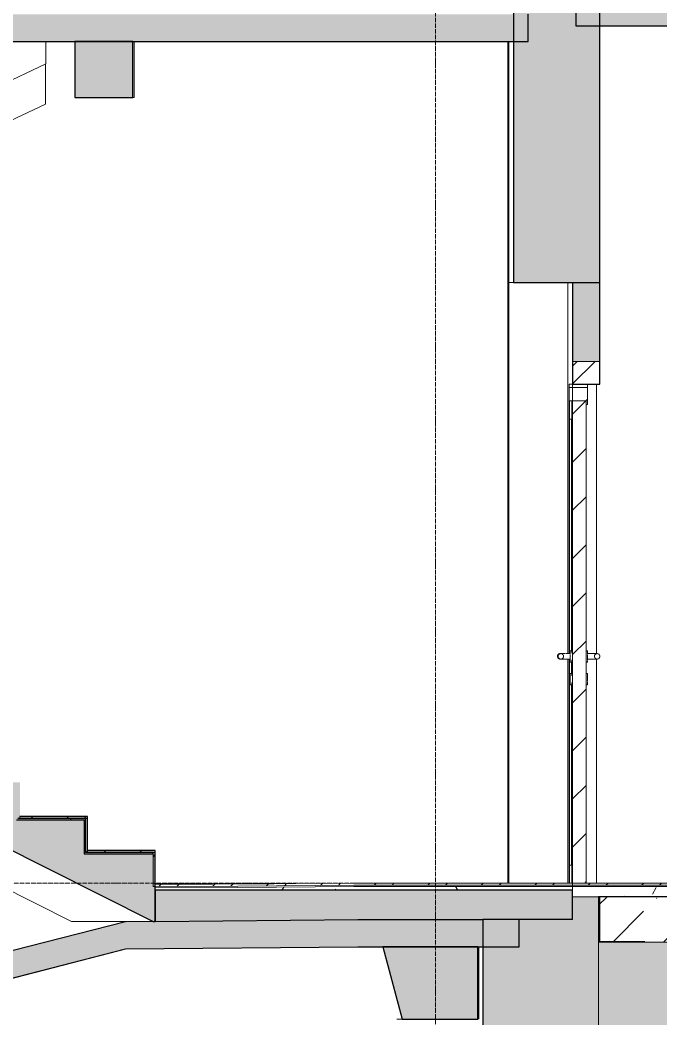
# Model space of a CAD drawing. Header units: millimetres. Extents: x -46915 to 9656, y -6969 to 19630.
# Drawn here: x -15087 to -12267, y -595 to 3806 of the extents above; entities that cross this region are included whole.
import ezdxf

# ---------------------------------------------------------------- set-up
doc = ezdxf.new("R2010")
doc.units = ezdxf.units.MM
doc.linetypes.add('ADSK_Линия сетки', pattern=[25, 20, -2.5, 0, -2.5])
doc.linetypes.add('ADSK_Сверху', pattern=[4.5, 3, -1.5])
for name, color, linetype, lineweight in [('Двери', 7, 'Continuous', 9), ('Каркас', 7, 'Continuous', 9), ('Лестницы', 7, 'Continuous', 9), ('Линии', 7, 'Continuous', 80), ('Оси', 7, 'Continuous', 9), ('Перекрытие', 7, 'Continuous', 9), ('Перекрытие штриховка', 7, 'Continuous', 9), ('Стены внутренние', 7, 'Continuous', 9), ('Стены наружные', 7, 'Continuous', 9), ('Стены несущие', 7, 'Continuous', 30), ('Стены штриховка', 7, 'Continuous', 9), ('Узлы', 7, 'Continuous', 9), ('Уровни', 7, 'Continuous', 9)]:
    doc.layers.add(name, color=color, linetype=linetype, lineweight=lineweight)
pattern_1 = [(45, (-19354.99, -180), (-106.066, 106.066), [])]
pattern_2 = [(0, (-19354.99, -180), (406.4, 101.6), [33.528, -271.272, 33.528, -271.272, -1625.6]), (0, (-19354.99, -180), (406.4, 101.6), [-609.6, 33.528, -576.072, 33.528, -271.272, -711.2]), (0, (-19354.99, -180), (406.4, 101.6), [-1524, 33.528, -169.672, 33.528, -474.472]), (120, (-19202.59, -129.2), (-291.1882, 301.1527), [33.528, -271.272, 33.528, -271.272, -1625.6]), (120, (-19202.59, -129.2), (-291.1882, 301.1527), [-609.6, 33.528, -576.072, 33.528, -271.272, -711.2]), (120, (-19202.59, -129.2), (-291.1882, 301.1527), [-1524, 33.528, -169.672, 33.528, -474.472]), (240, (-19151.79, 74), (-115.2118, -402.7527), [33.528, -271.272, 33.528, -271.272, -1625.6]), (240, (-19151.79, 74), (-115.2118, -402.7527), [-609.6, 33.528, -576.072, 33.528, -271.272, -711.2]), (240, (-19151.79, 74), (-115.2118, -402.7527), [-1524, 33.528, -169.672, 33.528, -474.472])]
pattern_3 = [(45, (-19354.99, -180), (-117.8655, 117.8655), []), (45, (-19276.41, -180), (-117.8655, 117.8655), [])]
pattern_4 = [(45, (-19355, -180), (-224.5064, 224.5064), []), (45, (-19130.48, -180), (-224.5064, 224.5064), [396.875, -79.375, 3.353, -76.022])]

# ---------------------------------------------------------------- blocks, each defined once
blk = doc.blocks.new('Балки подвала1 - Балки подвала-787333-Б')
at = {"layer": 'Каркас', "true_color": 0xc0c0c0}
for points in [[(-13069.6, -599), (-13069.6, -280), (-13488.4, -280), (-13402.9, -599), (-13291, -599)], [(-18672.7, -815), (-18626.7, -643), (-18920.5, -643), (-18874.5, -815)], [(-16056.2, -846), (-15854.5, -846), (-15800.1, -643), (-16110.6, -643)]]:
    blk.add_hatch(color=9, dxfattribs=at).paths.add_polyline_path(points)
at = {"layer": 'Каркас', "lineweight": 30}
for p, q in [((-13069.6, -280), (-13488.4, -280)), ((-13488.4, -280), (-13402.9, -599)), ((-13069.6, -599), (-13069.6, -280)), ((-13402.9, -599), (-13069.6, -599)), ((-18626.7, -643), (-18920.5, -643)), ((-18920.5, -643), (-18874.5, -815)), ((-18672.7, -815), (-18626.7, -643)), ((-15800.1, -643), (-16110.6, -643)), ((-16110.6, -643), (-16056.2, -846)), ((-15854.5, -846), (-15800.1, -643)), ((-18874.5, -815), (-18672.7, -815)), ((-16056.2, -846), (-15854.5, -846))]:
    blk.add_line(p, q, dxfattribs=at)
at = {"layer": 'Каркас'}
for p, q in [((-13426.7, -599), (-13402.9, -599)), ((-18897.7, -815), (-18874.5, -815)), ((-16079.4, -846), (-16056.2, -846))]:
    blk.add_line(p, q, dxfattribs=at)
blk = doc.blocks.new('ADSK_БалкаЖБ_Прямоугольная - 255_1х247мм-819971-Б')
at = {"layer": 'Каркас', "true_color": 0xc0c0c0}
blk.add_hatch(color=9, dxfattribs=at).paths.add_polyline_path([(-14845.8, 3464), (-14590.7, 3464), (-14590.7, 3711), (-14845.8, 3711)])
at = {"layer": 'Каркас', "lineweight": 30}
for p, q in [((-14590.7, 3711), (-14845.8, 3711)), ((-14845.8, 3711), (-14845.8, 3464)), ((-14590.7, 3464), (-14590.7, 3711)), ((-14845.8, 3464), (-14590.7, 3464))]:
    blk.add_line(p, q, dxfattribs=at)
at = {"layer": 'Каркас'}
for p, q in [((-14584.8, 3711), (-14584.8, 3464)), ((-14584.8, 3464), (-14590.7, 3464))]:
    blk.add_line(p, q, dxfattribs=at)
blk = doc.blocks.new('AC_Дверь_Двупольная - Д-14л 1700х2200h-2935249-Б')
at = {"layer": 'Двери', "lineweight": 5}
h = blk.add_hatch(dxfattribs=at)
h.set_pattern_fill('FP_5', color=256, style=0, pattern_type=2)
h.set_pattern_definition(pattern_1)
h.paths.add_polyline_path([(-12586.9, 2110), (-12586.9, 2185), (-12651.9, 2185), (-12651.9, 2126), (-12591.9, 2126), (-12591.9, 2110)])
h = blk.add_hatch(dxfattribs=at)
h.set_pattern_fill('FP_5', color=256, style=0, pattern_type=2)
h.set_pattern_definition(pattern_1)
h.paths.add_polyline_path([(-12651.9, 0), (-12591.9, 0), (-12591.9, 2126), (-12651.9, 2126), (-12651.9, 83.6)])
h = blk.add_hatch(dxfattribs=at)
h.set_pattern_fill('FP_6', color=256, style=0, pattern_type=2)
h.set_pattern_definition([(269.634, (-12639.368, 442.3), (-8.516791, -1777.999872), [266.705, -2400.348]), (269.634, (-12639.198, 388.96), (-8.516791, -1777.999872), [160.023, -2507.03]), (269.634, (-12640.22, 388.96), (-8.516791, -1777.999872), [160.023, -2507.03])])
h.paths.add_polyline_path([(-12657.3, 1025), (-12656.4, 1025), (-12657.3, 1072)])
at = {"layer": 'Двери'}
for p, q in [((-12651.9, 2200), (-12666.7, 2200)), ((-12666.7, 2200), (-12666.7, 1012)), ((-12651.9, 2185), (-12666.6, 2185)), ((-12666.6, 2185), (-12666.6, 1012)), ((-12666.6, 1012), (-12666.6, 2185)), ((-12666.6, 2185), (-12651.9, 2185)), ((-12655.6, 2126), (-12666, 2126)), ((-12666, 2126), (-12666, 1012)), ((-12666, 1012), (-12666, 2126)), ((-12666, 2126), (-12651.9, 2126)), ((-12651.9, 2126), (-12655.6, 2126)), ((-12655.6, 2126), (-12655.6, 1024.9)), ((-12655.6, 1024.9), (-12655.6, 2126)), ((-12665.3, 1012), (-12665.3, 2046)), ((-12665.3, 2046), (-12656.4, 2046)), ((-12657.3, 2046), (-12657.3, 1025)), ((-12656.4, 2046), (-12656.4, 1025)), ((-12654.8, 1014.7), (-12654.8, 2046)), ((-12654.8, 2046), (-12651.9, 2046)), ((-12651.9, 2046), (-12651.9, 80)), ((-12666.7, 988), (-12666.7, 0)), ((-12666.6, 988), (-12666.6, 0)), ((-12666.6, 0), (-12666.6, 988)), ((-12666, 988), (-12666, 0)), ((-12666, 0), (-12666, 988)), ((-12665.3, 80), (-12665.3, 988)), ((-12657.3, 975), (-12657.3, 925)), ((-12656.4, 975), (-12656.4, 925)), ((-12655.6, 975), (-12655.6, 924.9)), ((-12655.6, 924.9), (-12655.6, 975)), ((-12654.8, 914.7), (-12654.8, 985.3)), ((-12654.8, 80), (-12654.8, 885.3)), ((-12657.3, 874.4), (-12657.3, 80)), ((-12656.4, 874.4), (-12656.4, 80)), ((-12655.6, 874.4), (-12655.6, 0)), ((-12655.6, 0), (-12655.6, 874.4)), ((-12656.4, 80), (-12665.3, 80)), ((-12651.9, 80), (-12654.8, 80))]:
    blk.add_line(p, q, dxfattribs=at)
at = {"layer": 'Двери', "lineweight": 15}
for p, q in [((-12586.9, 2200), (-12651.9, 2200)), ((-12651.9, 2200), (-12651.9, 2185)), ((-12651.9, 2185), (-12651.9, 2126)), ((-12586.9, 2185), (-12651.9, 2185)), ((-12651.9, 2185), (-12586.9, 2185)), ((-12586.9, 2185), (-12586.9, 2200)), ((-12586.9, 2110), (-12586.9, 2185)), ((-12591.9, 2126), (-12651.9, 2126)), ((-12651.9, 2126), (-12651.9, 0)), ((-12651.9, 2126), (-12591.9, 2126)), ((-12591.9, 0), (-12591.9, 2126)), ((-12591.9, 2126), (-12591.9, 2110)), ((-12591.9, 2110), (-12586.9, 2110)), ((-12651.9, 0), (-12591.9, 0))]:
    blk.add_line(p, q, dxfattribs=at)
at = {"layer": 'Двери', "linetype": 'ADSK_Сверху', "lineweight": 5}
for p, q in [((-12651.9, 1025), (-12663, 1025)), ((-12587, 1025), (-12591.9, 1025)), ((-12707.3, 988), (-12706.4, 988)), ((-12703.9, 1012), (-12704.8, 1012)), ((-12704.8, 988), (-12703.9, 988)), ((-12663, 1012), (-12685, 1012)), ((-12685, 988), (-12663, 988)), ((-12663, 975), (-12651.9, 975)), ((-12591.9, 975), (-12587, 975)), ((-12565, 1012), (-12586.8, 1012)), ((-12586.8, 988), (-12565, 988)), ((-12564.6, 988), (-12563.8, 988)), ((-12546.4, 1012), (-12547.3, 1012)), ((-12547.3, 988), (-12546.4, 988)), ((-12543.9, 1012), (-12544.8, 1012)), ((-12544.8, 988), (-12543.9, 988)), ((-12651.9, 925), (-12663, 925)), ((-12587, 925), (-12591.9, 925)), ((-12663, 875), (-12651.9, 875)), ((-12591.9, 875), (-12587, 875))]:
    blk.add_line(p, q, dxfattribs=at)
at = {"layer": 'Двери', "linetype": 'ADSK_Сверху', "lineweight": 5, "flags": 128}
for points in [[(-12716.8, 1000), (-12716.8, 1000.5), (-12716.8, 1001), (-12716.8, 1001.4), (-12716.7, 1001.9), (-12716.6, 1002.4), (-12716.5, 1002.9), (-12716.4, 1003.3), (-12716.2, 1003.8), (-12716.1, 1004.2), (-12715.9, 1004.7), (-12715.7, 1005.1), (-12715.5, 1005.5), (-12715.3, 1006), (-12715, 1006.4), (-12714.7, 1006.8), (-12714.5, 1007.2), (-12714.2, 1007.5), (-12713.9, 1007.9), (-12713.5, 1008.3), (-12713.2, 1008.6), (-12712.8, 1008.9), (-12712.5, 1009.2), (-12712.1, 1009.5), (-12711.7, 1009.8), (-12711.3, 1010.1), (-12710.9, 1010.3), (-12710.5, 1010.6), (-12710.1, 1010.8), (-12709.6, 1011), (-12709.2, 1011.2), (-12708.7, 1011.3), (-12708.3, 1011.5), (-12707.8, 1011.6), (-12707.3, 1011.7), (-12706.9, 1011.8)], [(-12704.8, 988), (-12705.3, 988), (-12705.8, 988), (-12706.3, 988.1), (-12706.7, 988.2), (-12707.2, 988.2), (-12707.7, 988.3), (-12708.2, 988.5), (-12708.6, 988.6), (-12709.1, 988.8), (-12709.5, 988.9), (-12709.9, 989.1), (-12710.4, 989.4), (-12710.8, 989.6), (-12711.2, 989.8), (-12711.6, 990.1), (-12712, 990.4), (-12712.4, 990.7), (-12712.7, 991), (-12713.1, 991.3), (-12713.4, 991.6), (-12713.8, 992), (-12714.1, 992.4), (-12714.4, 992.7), (-12714.7, 993.1), (-12714.9, 993.5), (-12715.2, 993.9), (-12715.4, 994.3), (-12715.6, 994.8), (-12715.8, 995.2), (-12716, 995.7), (-12716.2, 996.1), (-12716.3, 996.6), (-12716.5, 997), (-12716.6, 997.5), (-12716.7, 998), (-12716.7, 998.4), (-12716.8, 998.9), (-12716.8, 999.4), (-12716.8, 999.9), (-12716.8, 1000)], [(-12706.4, 988), (-12706.3, 988), (-12706.3, 988), (-12706.2, 988), (-12706.1, 988), (-12705.9, 988), (-12705.8, 988), (-12705.5, 988), (-12705.3, 988), (-12705, 988), (-12704.7, 988)], [(-12704.7, 988), (-12704.8, 988), (-12704.8, 988), (-12704.8, 988)], [(-12686.2, 1012), (-12687, 1012), (-12687.8, 1012), (-12688.6, 1012), (-12689.4, 1012), (-12690.2, 1012), (-12690.9, 1012), (-12691.7, 1012), (-12692.5, 1012), (-12693.2, 1012), (-12694, 1012), (-12694.7, 1012), (-12695.4, 1012), (-12696.1, 1012), (-12696.8, 1012), (-12697.5, 1012), (-12698.2, 1012), (-12698.8, 1012), (-12699.4, 1012), (-12700, 1012), (-12700.6, 1012), (-12701.1, 1012), (-12701.7, 1012), (-12702.2, 1012), (-12702.6, 1012), (-12703.1, 1012)], [(-12702.9, 1012), (-12702.6, 1012), (-12702.2, 1012), (-12701.8, 1012), (-12701.3, 1012), (-12700.9, 1012), (-12700.4, 1012), (-12699.9, 1012), (-12699.3, 1012), (-12698.8, 1012), (-12698.2, 1012), (-12697.6, 1012), (-12697, 1012), (-12696.3, 1012), (-12695.6, 1012), (-12695, 1012), (-12694.3, 1012), (-12693.6, 1012), (-12692.8, 1012), (-12692.1, 1012), (-12691.3, 1012), (-12690.6, 1012), (-12689.8, 1012), (-12689, 1012), (-12688.2, 1012), (-12687.4, 1012), (-12686.7, 1012), (-12685.9, 1012), (-12685.1, 1012), (-12685, 1012)], [(-12685, 988), (-12685.8, 988), (-12686.6, 988), (-12687.4, 988), (-12688.2, 988), (-12689, 988), (-12689.8, 988), (-12690.5, 988), (-12691.3, 988), (-12692.1, 988), (-12692.8, 988), (-12693.5, 988), (-12694.2, 988), (-12694.9, 988), (-12695.6, 988), (-12696.3, 988), (-12696.9, 988), (-12697.6, 988), (-12698.2, 988), (-12698.8, 988), (-12699.3, 988), (-12699.9, 988), (-12700.4, 988), (-12700.9, 988), (-12701.3, 988), (-12701.8, 988), (-12702.2, 988), (-12702.6, 988), (-12702.9, 988)], [(-12702.3, 988), (-12701.8, 988), (-12701.3, 988), (-12700.7, 988), (-12700.2, 988), (-12699.6, 988), (-12699, 988), (-12698.3, 988), (-12697.7, 988), (-12697, 988), (-12696.3, 988), (-12695.6, 988), (-12694.9, 988), (-12694.2, 988), (-12693.4, 988), (-12692.7, 988), (-12691.9, 988), (-12691.1, 988), (-12690.4, 988), (-12689.6, 988), (-12688.8, 988), (-12688, 988), (-12687.2, 988), (-12686.4, 988), (-12686.2, 988)], [(-12565, 1012), (-12564.2, 1012), (-12563.4, 1012), (-12562.6, 1012), (-12561.8, 1012), (-12561.1, 1012), (-12560.3, 1012), (-12559.5, 1012), (-12558.7, 1012), (-12558, 1012), (-12557.2, 1012), (-12556.5, 1012), (-12555.8, 1012), (-12555.1, 1012), (-12554.4, 1012), (-12553.7, 1012), (-12553.1, 1012), (-12552.4, 1012), (-12551.8, 1012), (-12551.2, 1012), (-12550.6, 1012), (-12550.1, 1012), (-12549.6, 1012), (-12549, 1012), (-12548.6, 1012), (-12548.1, 1012), (-12547.7, 1012), (-12547.3, 1012), (-12546.9, 1012), (-12546.6, 1012), (-12546.3, 1012), (-12546, 1012), (-12545.7, 1012), (-12545.5, 1012), (-12545.3, 1012), (-12545.2, 1012), (-12545, 1012), (-12544.9, 1012), (-12544.9, 1012), (-12544.8, 1012), (-12544.8, 1012)], [(-12544.8, 988), (-12544.9, 988), (-12544.9, 988), (-12545, 988), (-12545.1, 988), (-12545.3, 988), (-12545.5, 988), (-12545.7, 988), (-12545.9, 988), (-12546.2, 988), (-12546.5, 988), (-12546.8, 988), (-12547.2, 988), (-12547.6, 988), (-12548, 988), (-12548.4, 988), (-12548.9, 988), (-12549.4, 988), (-12549.9, 988), (-12550.5, 988), (-12551, 988), (-12551.6, 988), (-12552.2, 988), (-12552.9, 988), (-12553.5, 988), (-12554.2, 988), (-12554.9, 988), (-12555.6, 988), (-12556.3, 988), (-12557, 988), (-12557.8, 988), (-12558.5, 988), (-12559.3, 988), (-12560.1, 988), (-12560.8, 988), (-12561.6, 988), (-12562.4, 988), (-12563.2, 988), (-12564, 988), (-12564.8, 988), (-12565, 988)], [(-12546.4, 1012), (-12546.4, 1012), (-12546.4, 1012), (-12546.5, 1012), (-12546.6, 1012), (-12546.8, 1012), (-12546.9, 1012), (-12547.2, 1012), (-12547.4, 1012), (-12547.7, 1012), (-12548, 1012), (-12548.3, 1012), (-12548.6, 1012), (-12549, 1012), (-12549.4, 1012), (-12549.9, 1012), (-12550.3, 1012), (-12550.8, 1012), (-12551.3, 1012), (-12551.9, 1012), (-12552.4, 1012), (-12553, 1012), (-12553.6, 1012), (-12554.3, 1012), (-12554.9, 1012), (-12555.6, 1012), (-12556.3, 1012), (-12556.9, 1012), (-12557.7, 1012), (-12558.4, 1012), (-12559.1, 1012), (-12559.9, 1012), (-12560.6, 1012), (-12561.4, 1012), (-12562.2, 1012), (-12563, 1012), (-12563.8, 1012), (-12564.6, 1012)], [(-12558.4, 988), (-12557.7, 988), (-12557, 988), (-12556.3, 988), (-12555.6, 988), (-12554.9, 988), (-12554.3, 988), (-12553.7, 988), (-12553, 988), (-12552.5, 988), (-12551.9, 988), (-12551.4, 988), (-12550.8, 988), (-12550.3, 988), (-12549.9, 988), (-12549.4, 988), (-12549, 988), (-12548.6, 988), (-12548.3, 988), (-12548, 988), (-12547.7, 988), (-12547.4, 988), (-12547.2, 988), (-12547, 988), (-12546.8, 988), (-12546.6, 988), (-12546.5, 988), (-12546.4, 988), (-12546.4, 988), (-12546.4, 988)], [(-12546.4, 1012), (-12545.9, 1012), (-12545.4, 1012), (-12544.9, 1011.9)], [(-12544.8, 988.1), (-12545.3, 988), (-12545.8, 988), (-12546.2, 988), (-12546.4, 988)]]:
    blk.add_lwpolyline(points, dxfattribs=at)
at = {"layer": 'Двери', "linetype": 'ADSK_Сверху', "lineweight": 5}
for centre, major_axis, ratio, start_param, end_param in [((-12664.2, 1000), (0, 25), 0.009587, 0.261799, 1.047198), ((-12664.2, 1000), (0, 25), 0.009587, 5.235988, 6.283185), ((-12663, 1000), (0, 25), 0.009587, 0.261799, 1.047198), ((-12663, 1000), (0, 25), 0.009587, 4.712389, 6.283185), ((-12587, 1000), (0, 25), 0.009587, 4.712389, 6.283185), ((-12707.3, 1000), (0, 12), 0.999954, 0, 1.570796), ((-12707.3, 1000), (0, 12), 0.999954, 1.570796, 3.141593), ((-12703.9, 1000), (0, 12), 0.999954, 4.712389, 7.853982), ((-12703.9, 1000), (0, 12), 0.999954, 1.570796, 4.712389), ((-12664.2, 1000), (0, 25), 0.009587, 2.094395, 2.879793), ((-12664.2, 1000), (0, 25), 0.009587, 3.141593, 4.18879), ((-12663, 1000), (0, 25), 0.009587, 2.094395, 2.879793), ((-12663, 1000), (0, 12), 0.009587, 4.712389, 6.283185), ((-12663, 1000), (0, 12), 0.009587, 3.141593, 4.712389), ((-12663, 1000), (0, 25), 0.009587, 3.141593, 4.712389), ((-12587, 1000), (0, 25), 0.009587, 3.141593, 4.712389), ((-12543.9, 1000), (0, 12), 0.999954, 4.712389, 7.853982), ((-12543.9, 1000), (0, 12), 0.999954, 1.570796, 4.712389), ((-12547.3, 1000), (0, 12), 0.999954, 0, 0.191121), ((-12547.3, 1000), (0, 12), 0.999954, 2.960079, 3.141593), ((-12664.2, 900), (0, 25), 0.009587, 0.261799, 1.570796), ((-12664.2, 900), (0, 25), 0.009587, 4.712389, 6.283185), ((-12663, 900), (0, 25), 0.009587, 0.261799, 1.308997), ((-12663, 900), (0, 25), 0.009587, 4.712389, 6.283185), ((-12587, 900), (0, 25), 0.009587, 4.712389, 6.283185), ((-12664.2, 900), (0, 25), 0.009587, 1.570796, 2.879793), ((-12664.2, 900), (0, 25), 0.009587, 3.141593, 4.712389), ((-12663, 900), (0, 25), 0.009587, 1.832596, 2.879793), ((-12663, 900), (0, 25), 0.009587, 3.141593, 4.712389), ((-12587, 900), (0, 25), 0.009587, 3.141593, 4.712389)]:
    blk.add_ellipse(centre, major_axis=major_axis, ratio=ratio, start_param=start_param, end_param=end_param, dxfattribs=at)

msp = doc.modelspace()

# ---------------------------------------------------------------- hatches: boundary and pattern name
at = {"layer": 'Лестницы', "true_color": 0xc0c0c0}
msp.add_hatch(color=9, dxfattribs=at).paths.add_polyline_path([(-14491, -169), (-14491, 144), (-14789.2, 144), (-14789.2, 294), (-15087.4, 294), (-15087.4, 444), (-15385.6, 444), (-15385.6, 594), (-15683.8, 594), (-15683.8, 744), (-15982, 744), (-15982, 894), (-16280.3, 894), (-16280.3, 1044), (-16578.5, 1044), (-16578.5, 1194), (-16876.7, 1194), (-16876.7, 1344), (-17174.9, 1344), (-17174.9, 1494), (-17473.1, 1494), (-17473.1, 1644), (-17771.3, 1644), (-17771.3, 1794), (-18069.5, 1794), (-18069.5, 1944), (-18367.7, 1944), (-18367.7, 1776.1), (-14500.8, -169)])
at = {"layer": 'Лестницы', "lineweight": 5}
h = msp.add_hatch(dxfattribs=at)
h.set_pattern_fill('FP_9', color=256, style=0, pattern_type=2)
h.set_pattern_definition(pattern_2)
h.paths.add_polyline_path([(-14805.2, 129), (-14501, 129), (-14501, 135), (-14799.2, 135), (-14799.2, 285), (-15097.4, 285), (-15097.4, 435), (-15395.6, 435), (-15395.6, 585), (-15693.8, 585), (-15693.8, 735), (-15992, 735), (-15992, 885), (-16290.3, 885), (-16290.3, 1035), (-16588.5, 1035), (-16588.5, 1185), (-16886.7, 1185), (-16886.7, 1335), (-17184.9, 1335), (-17184.9, 1485), (-17483.1, 1485), (-17483.1, 1635), (-17781.3, 1635), (-17781.3, 1785), (-18079.5, 1785), (-18079.5, 1935), (-18386.7, 1935), (-18386.7, 1929), (-18085.5, 1929), (-18085.5, 1779), (-17787.3, 1779), (-17787.3, 1629), (-17489.1, 1629), (-17489.1, 1479), (-17190.9, 1479), (-17190.9, 1329), (-16892.7, 1329), (-16892.7, 1179), (-16594.5, 1179), (-16594.5, 1029), (-16296.3, 1029), (-16296.3, 879), (-15998, 879), (-15998, 729), (-15699.8, 729), (-15699.8, 579), (-15401.6, 577.8), (-15401.6, 429), (-15103.4, 429), (-15103.4, 279), (-14805.2, 279), (-14805.2, 182.5)])
h = msp.add_hatch(dxfattribs=at)
h.set_pattern_fill('FP_4', color=256, style=0, pattern_type=2)
h.set_pattern_definition(pattern_3)
h.paths.add_polyline_path([(-15087.4, 285), (-14789.2, 285), (-14789.2, 294), (-15087.4, 294)])
h = msp.add_hatch(dxfattribs=at)
h.set_pattern_fill('FP_4', color=256, style=0, pattern_type=2)
h.set_pattern_definition(pattern_3)
h.paths.add_polyline_path([(-14799.2, 135), (-14789.2, 135), (-14789.2, 285), (-14799.2, 285), (-14799.2, 182.5)])
h = msp.add_hatch(dxfattribs=at)
h.set_pattern_fill('FP_4', color=256, style=0, pattern_type=2)
h.set_pattern_definition(pattern_3)
h.paths.add_polyline_path([(-14491, 135), (-14491, 144), (-14789.2, 144), (-14789.2, 135)])
h = msp.add_hatch(dxfattribs=at)
h.set_pattern_fill('FP_4', color=256, style=0, pattern_type=2)
h.set_pattern_definition(pattern_3)
h.paths.add_polyline_path([(-14501, -15), (-14491, -15), (-14491, 135), (-14501, 135)])
at = {"layer": 'Перекрытие', "true_color": 0xc0c0c0}
for points in [[(-575.6, 3780), (-575.6, 3900), (-12638.2, 3900), (-12638.2, 3780), (-1959.6, 3780)], [(-15193.6, 3711), (-12848.5, 3711), (-12848.5, 3831), (-15193.6, 3831), (-15193.6, 3740.7)], [(-14491, -168.7), (-13597.6, -160), (-12651.9, -160), (-12651.9, -31), (-14491, -31)], [(-15791.8, -590), (-14622, -290), (-13598.4, -280), (-12887.9, -280), (-12887.9, -160), (-13668.7, -160.7), (-14622, -170), (-15791.8, -470)]]:
    msp.add_hatch(color=9, dxfattribs=at).paths.add_polyline_path(points)
at = {"layer": 'Перекрытие', "lineweight": 5}
h = msp.add_hatch(dxfattribs=at)
h.set_pattern_fill('FP_4', color=256, style=0, pattern_type=2)
h.set_pattern_definition(pattern_3)
h.paths.add_polyline_path([(-14491, -15), (-13616.7, -9), (-12651.9, -9), (-12651.9, 0), (-13668.7, -0.4), (-14491, -6)])
h = msp.add_hatch(dxfattribs=at)
h.set_pattern_fill('FP_4', color=256, style=0, pattern_type=2)
h.set_pattern_definition(pattern_3)
h.paths.add_polyline_path([(-8915.8, -9), (-8903.8, -9), (-8903.8, 0), (-12651.9, 0), (-12651.9, -9), (-8947.3, -9)])
h = msp.add_hatch(dxfattribs=at)
h.set_pattern_fill('FP_9', color=256, style=0, pattern_type=2)
h.set_pattern_definition(pattern_2)
h.paths.add_polyline_path([(-13668.7, -31), (-12651.9, -31), (-12651.9, -15), (-13668.7, -15.4), (-14491, -21), (-14491, -31), (-14046.4, -31)])
h = msp.add_hatch(dxfattribs=at)
h.set_pattern_fill('FP_9', color=256, style=0, pattern_type=2)
h.set_pattern_definition(pattern_2)
h.paths.add_polyline_path([(-12651.9, -60), (-8903.8, -60), (-8903.8, -15), (-12651.9, -15.2)])
h = msp.add_hatch(dxfattribs=at)
h.set_pattern_fill('FP_48', color=256, style=0, pattern_type=2)
h.set_pattern_definition(pattern_4)
h.paths.add_polyline_path([(-1743.3, -260), (-676, -260), (-676, -60), (-12537.3, -60), (-12537.3, -260), (-3470.5, -260)])
at = {"layer": 'Перекрытие штриховка', "lineweight": 5}
h = msp.add_hatch(dxfattribs=at)
h.set_pattern_fill('FP_13', color=256, style=0, pattern_type=2)
h.set_pattern_definition([(90.176, (0.1, -42), (-599.997, -1.843), []), (180.176, (0.1288, -41.979), (0.0033298, -1.083994886), [])])
h.paths.add_polyline_path([(-15557.3, -6), (-15184.7, -6), (-15187, -4.8), (-15572.7, -6)])
h.paths.add_polyline_path([(-14491, -6), (-13668.7, -0.2), (-14491, -3.5)])
at = {"layer": 'Стены внутренние', "true_color": 0xc0c0c0}
for points in [[(-12531.9, 2648), (-12531.9, 3900), (-12911.9, 3900), (-12911.9, 2648), (-12535.6, 2648)], [(-13029.7, -4166.5), (-12537.7, -4166.5), (-12537.3, -160), (-13047.3, -160), (-13047.3, -4166.5)]]:
    msp.add_hatch(color=9, dxfattribs=at).paths.add_polyline_path(points)
h = msp.add_hatch(color=9, dxfattribs=at)
h.paths.add_polyline_path([(-12537.3, -260), (-12531.9, -260), (-12531.9, -60), (-12651.9, -60), (-12651.9, -160), (-12537.3, -160), (-12537.3, -212.9)])
h.paths.add_polyline_path([(-12531.9, 2300), (-12531.9, 2648), (-12651.9, 2648), (-12651.9, 2300), (-12535.6, 2300)])
at = {"layer": 'Стены внутренние', "lineweight": 5}
h = msp.add_hatch(dxfattribs=at)
h.set_pattern_fill('FP_4', color=256, style=0, pattern_type=2)
h.set_pattern_definition(pattern_3)
h.paths.add_polyline_path([(-12651.9, 2200), (-12531.9, 2200), (-12531.9, 2300), (-12651.9, 2300)])
at = {"layer": 'Стены наружные', "lineweight": 5}
h = msp.add_hatch(dxfattribs=at)
h.set_pattern_fill('FP_48', color=256, style=0, pattern_type=2)
h.set_pattern_definition(pattern_4)
h.paths.add_polyline_path([(-12333.6, -260), (-12333.6, -259), (-12533.6, -260)])
at = {"layer": 'Узлы', "lineweight": 5}
h = msp.add_hatch(dxfattribs=at)
h.set_pattern_fill('FP_51', color=256, style=0, pattern_type=2)
h.set_pattern_definition([(0, (-19355, -180), (635, 635), [635, -635]), (0, (-19355, 58.1), (635, 635), [635, -635]), (0, (-19355, 296.25), (635, 635), [635, -635]), (90, (-19275.6, 375.6), (-635, 635), [635, -635]), (90, (-19037.5, 375.6), (-635, 635), [635, -635]), (90, (-18799.36, 375.6), (-635, 635), [635, -635])])
h.paths.add_polyline_path([(-45774.3, -4166.5), (-21035.8, -4166.5), (-21035.8, -634.4), (-35004, -859.5), (-45774.3, -748.1), (-45774.3, -3645.6)])
h.paths.add_polyline_path([(-20089.8, -4166.5), (-13047.7, -4166.5), (-13047.7, -2915), (-20265.8, -2915), (-20265.8, -4166.5)])
h.paths.add_polyline_path([(2572.9, -4166.5), (2572.9, -770.3), (1723.4, -781.1), (279.7, -718.5), (-150.2, -712), (-150.2, -4166.5), (-79.1, -4166.5)])
h.paths.add_polyline_path([(-700.4, -4166.5), (-660.2, -4166.5), (-660.2, -700), (-1743.3, -700), (-1743.3, -550), (-1643.3, -550), (-1643.3, -260), (-12537.7, -260), (-12537.7, -4166.5), (-3470.5, -4166.5)])

# ---------------------------------------------------------------- linework, layer by layer
at = {"layer": 'Лестницы'}
for p, q in [((-14974, 3612.5), (-14974, 3711)), ((-15272.9, 3470.1), (-14974, 3612.5)), ((-14974.6, 3612.2), (-14974.6, 3435.2)), ((-14974.6, 3435.2), (-18105.1, 1944)), ((-14860.6, -169), (-18371.3, 1597)), ((-18370.7, 1597), (-14860, -169)), ((-14860, -169), (-14860.6, -169)), ((-14519.7, -169), (-14860, -169))]:
    msp.add_line(p, q, dxfattribs=at)
at = {"layer": 'Лестницы', "lineweight": 30}
for p, q in [((-18367.7, 1776.1), (-14500.8, -169)), ((-15103.4, 279), (-14805.2, 279)), ((-14799.2, 285), (-15097.4, 285)), ((-14789.2, 294), (-15087.4, 294)), ((-14805.2, 279), (-14805.2, 129)), ((-14799.2, 135), (-14799.2, 285)), ((-14789.2, 144), (-14789.2, 294)), ((-14501, 135), (-14799.2, 135)), ((-14491, 144), (-14789.2, 144)), ((-14501, 129), (-14501, 135)), ((-14491, -169), (-14491, 144)), ((-14805.2, 129), (-14501, 129)), ((-14500.8, -169), (-14491, -169))]:
    msp.add_line(p, q, dxfattribs=at)
at = {"layer": 'Лестницы', "lineweight": 15}
for p, q in [((-14789.2, 294), (-15087.4, 294)), ((-15087.4, 294), (-15087.4, 285)), ((-15087.4, 285), (-14789.2, 285)), ((-14789.2, 285), (-14799.2, 285)), ((-14799.2, 285), (-14799.2, 135)), ((-14789.2, 285), (-14789.2, 294)), ((-14789.2, 135), (-14789.2, 285)), ((-14799.2, 135), (-14789.2, 135)), ((-14491, 144), (-14789.2, 144)), ((-14789.2, 144), (-14789.2, 135)), ((-14789.2, 135), (-14491, 135)), ((-14491, 135), (-14501, 135)), ((-14501, 135), (-14501, -15)), ((-14491, 135), (-14491, 144)), ((-14491, -15), (-14491, 135)), ((-14501, -15), (-14491, -15))]:
    msp.add_line(p, q, dxfattribs=at)
at = {"layer": 'Линии', "lineweight": 15}
for p, q in [((-1643.3, -260), (-12537.7, -260)), ((-12537.7, -260), (-12537.7, -4166.5))]:
    msp.add_line(p, q, dxfattribs=at)
at = {"layer": 'Оси', "linetype": 'ADSK_Линия сетки'}
msp.add_line((-13256.8, -6169), (-13256.8, 15900), dxfattribs=at)
at = {"layer": 'Перекрытие', "lineweight": 30}
for p, q in [((-12638.2, 3900), (-12638.2, 3780)), ((-12848.5, 3711), (-12848.5, 3831)), ((-12638.2, 3780), (-575.6, 3780)), ((-15193.6, 3711), (-12848.5, 3711)), ((-12651.9, -31), (-14491, -31)), ((-14491, -31), (-14491, -168.7)), ((-12651.9, -160), (-12651.9, -31)), ((-676, -60), (-12537.3, -60)), ((-12537.3, -60), (-12537.3, -260)), ((-14622, -170), (-15791.8, -470)), ((-14496.2, -168.8), (-14622, -170)), ((-14491, -168.7), (-13597.6, -160)), ((-13598.4, -160), (-13047.3, -160)), ((-12887.9, -280), (-12887.9, -160)), ((-15791.8, -590), (-14622, -290)), ((-14622, -290), (-13598.4, -280)), ((-13598.4, -280), (-12887.9, -280))]:
    msp.add_line(p, q, dxfattribs=at)
at = {"layer": 'Перекрытие'}
for p, q in [((-14491, -2.7), (-13616.7, 0)), ((-14126.9, -12.5), (-14491, -15)), ((-13616.7, -9), (-14126.9, -12.5)), ((-4143.8, -9), (-13616.7, -9)), ((-14615.9, -290), (-14622, -290))]:
    msp.add_line(p, q, dxfattribs=at)
at = {"layer": 'Перекрытие', "lineweight": 15}
for p, q in [((-13616.7, 0), (-14126.9, -3.5)), ((-8915.8, 0), (-13616.7, 0)), ((-12651.9, -31), (-12651.9, 0)), ((-14126.9, -3.5), (-14491, -6)), ((-14491, -6), (-14491, -31)), ((-14126.8, -18.5), (-14491, -21)), ((-13616.7, -15), (-14126.8, -18.5)), ((-4143.8, -15), (-13616.7, -15))]:
    msp.add_line(p, q, dxfattribs=at)
at = {"layer": 'Стены внутренние', "lineweight": 30}
for p, q in [((-12911.9, 3900), (-12911.9, 2648)), ((-12531.9, 2300), (-12531.9, 3900)), ((-12911.9, 2648), (-12531.9, 2648)), ((-12651.9, 2648), (-12651.9, 2300)), ((-12531.9, -260.2), (-12531.9, -60)), ((-13047.3, -160), (-13047.3, -4166.5)), ((-12651.9, -160), (-13047.3, -160))]:
    msp.add_line(p, q, dxfattribs=at)
at = {"layer": 'Стены внутренние'}
for p, q in [((-12936.8, 0), (-12936.8, 3711)), ((-12933.1, 3711), (-12933.1, 0)), ((-12933.1, 2648), (-12911.9, 2648)), ((-12673.1, 2648), (-12673.1, 1012)), ((-12666.7, 1012), (-12666.7, 2200)), ((-12666.7, 2200), (-12651.9, 2200)), ((-12546.8, 2200), (-12546.8, 1012)), ((-12673.1, 988.2), (-12673.1, -0.2)), ((-12666.7, 0), (-12666.7, 988)), ((-12546.8, 988), (-12546.8, 0)), ((-14616.2, -290), (-15785.9, -590)), ((-13592.6, -280), (-14616.2, -290)), ((-13065.5, -599), (-13065.5, -280))]:
    msp.add_line(p, q, dxfattribs=at)
at = {"layer": 'Стены несущие'}
for p, q in [((-12651.9, 2300), (-12651.9, 2200)), ((-12531.9, 2200), (-12531.9, 2300)), ((-12651.9, 2200), (-12531.9, 2200)), ((-12533.6, -259), (-12533.6, -260.2)), ((-12333.6, -259), (-12533.6, -259))]:
    msp.add_line(p, q, dxfattribs=at)
at = {"layer": 'Стены штриховка'}
for p, q in [((-12651.9, 2300), (-12531.9, 2300)), ((-12537.3, -60), (-12651.9, -60))]:
    msp.add_line(p, q, dxfattribs=at)
at = {"layer": 'Уровни', "linetype": 'ADSK_Линия сетки', "lineweight": 20}
msp.add_line((-46915.2, 0), (5132.7, 0), dxfattribs=at)

# ---------------------------------------------------------------- block references
at = {"layer": 'Двери'}
msp.add_blockref('AC_Дверь_Двупольная - Д-14л 1700х2200h-2935249-Б', (0, 0), dxfattribs=at)
at = {"layer": 'Каркас'}
for name in ['ADSK_БалкаЖБ_Прямоугольная - 255_1х247мм-819971-Б', 'Балки подвала1 - Балки подвала-787333-Б']:
    msp.add_blockref(name, (0, 0), dxfattribs=at)

doc.saveas('drawing.dxf')
